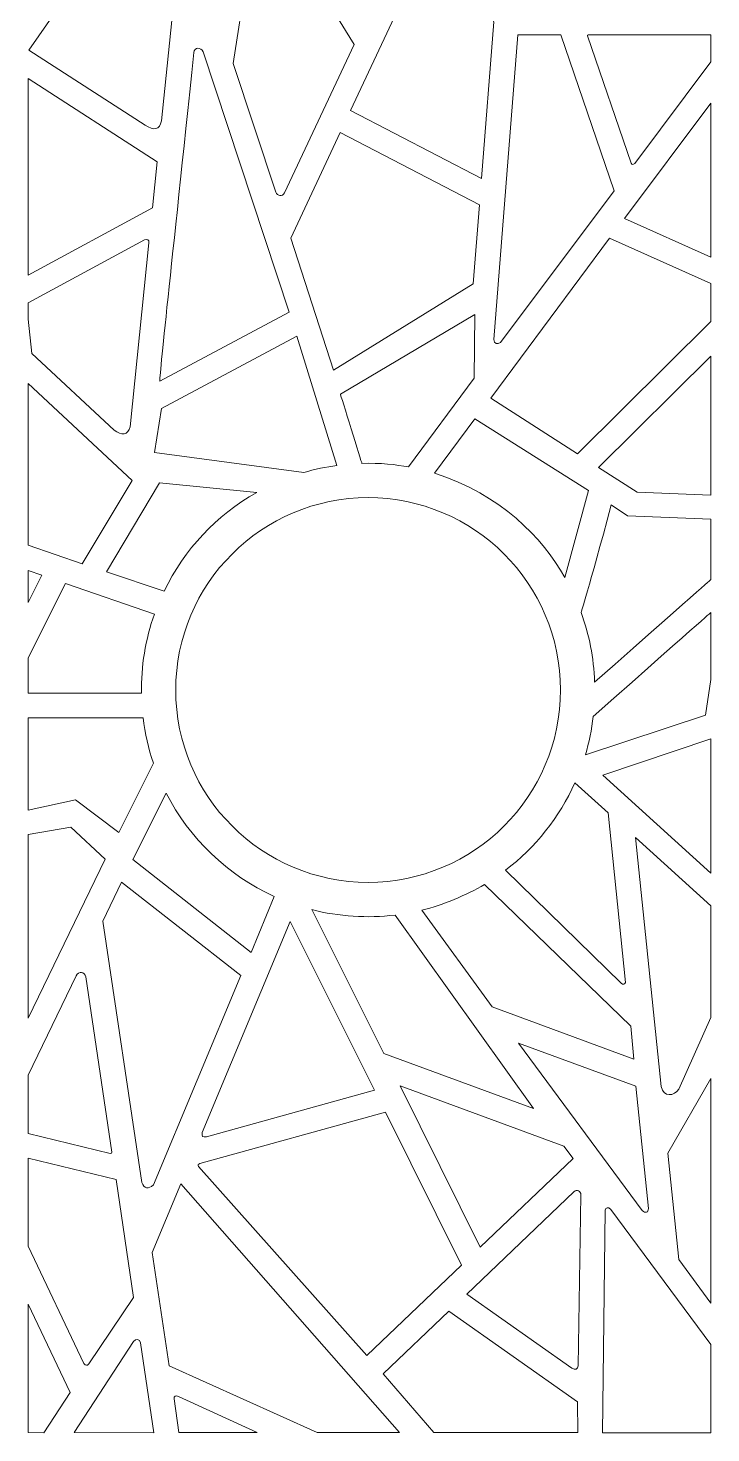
# Model space of a CAD drawing. Header units: centimetres. Extents: x -58 to 58, y -104 to 104.
# Drawn here: x -58.1 to -8.4, y -104.5 to -2.2 of the extents above; entities that cross this region are included whole.
import ezdxf

# ---------------------------------------------------------------- set-up
doc = ezdxf.new("R2010")
doc.units = ezdxf.units.CM
doc.header["$MEASUREMENT"] = 0
doc.layers.add('layer 1', color=7, linetype='Continuous')

msp = doc.modelspace()

# ---------------------------------------------------------------- linework, layer by layer
at = {"layer": 'layer 1', "color": 114, "lineweight": 9}
for points, knots in [([(-40.10012, -14.15213), (-40.10012, -14.15213), (-43.19192, -4.78787), (-43.19192, -4.78787), (-43.19192, -4.78787), (-43.19192, -4.78787), (-41.30219, 7.35399), (-41.30219, 7.35399), (-41.30219, 7.35399), (-41.26082, 7.48579), (-41.11903, 7.49519), (-41.0319, 7.36438), (-41.0319, 7.36438), (-41.0319, 7.36438), (-34.39189, -3.40874), (-34.39189, -3.40874), (-34.39189, -3.40874), (-34.39189, -3.40874), (-39.44952, -14.20811), (-39.44952, -14.20811), (-39.44952, -14.20811), (-39.62433, -14.51067), (-39.96402, -14.47242), (-40.10012, -14.15213)], [0, 0, 0, 0, 0.142857143, 0.142857143, 0.142857143, 0.142857143, 0.285714286, 0.285714286, 0.285714286, 0.285714286, 0.428571429, 0.428571429, 0.428571429, 0.428571429, 0.571428571, 0.571428571, 0.571428571, 0.571428571, 0.714285714, 0.714285714, 0.714285714, 0.714285714, 1, 1, 1, 1]), ([(-28.25086, 5.43597), (-28.25086, 5.43597), (-34.65069, -8.22937), (-34.65069, -8.22937), (-34.65069, -8.22937), (-34.65069, -8.22937), (-25.12169, -13.1786), (-25.12169, -13.1786), (-25.12169, -13.1786), (-25.12169, -13.1786), (-24.22341, -1.76256), (-24.22341, -1.76256), (-24.22341, -1.76256), (-24.22341, -1.76256), (-27.9845, 5.41396), (-27.9845, 5.41396), (-27.9845, 5.41396), (-28.06531, 5.57026), (-28.20452, 5.53516), (-28.25086, 5.43597)], [0, 0, 0, 0, 0.166666667, 0.166666667, 0.166666667, 0.166666667, 0.333333333, 0.333333333, 0.333333333, 0.333333333, 0.5, 0.5, 0.5, 0.5, 0.666666667, 0.666666667, 0.666666667, 0.666666667, 1, 1, 1, 1]), ([(-48.41049, -8.98039), (-48.41049, -8.98039), (-47.65588, -1.65496), (-47.65588, -1.65496), (-47.65588, -1.65496), (-47.65588, -1.65496), (-53.3243, 3.01574), (-53.3243, 3.01574), (-53.3243, 3.01574), (-53.3243, 3.01574), (-58.06175, -3.83495), (-58.06175, -3.83495), (-58.06175, -3.83495), (-58.06175, -3.83495), (-49.60955, -9.27625), (-49.60955, -9.27625), (-49.60955, -9.27625), (-48.9467, -9.72156), (-48.54702, -9.62295), (-48.41049, -8.98039)], [0, 0, 0, 0, 0.166666667, 0.166666667, 0.166666667, 0.166666667, 0.333333333, 0.333333333, 0.333333333, 0.333333333, 0.5, 0.5, 0.5, 0.5, 0.666666667, 0.666666667, 0.666666667, 0.666666667, 1, 1, 1, 1]), ([(-24.21355, -24.88582), (-24.21355, -24.88582), (-22.46879, -2.7125), (-22.46879, -2.7125), (-22.46879, -2.7125), (-22.46879, -2.7125), (-19.34375, -2.71248), (-19.34375, -2.71248), (-19.34375, -2.71248), (-19.34375, -2.71248), (-15.45713, -14.0682), (-15.45713, -14.0682), (-15.45713, -14.0682), (-15.45713, -14.0682), (-23.73173, -25.10735), (-23.73173, -25.10735), (-23.73173, -25.10735), (-23.98436, -25.26256), (-24.19702, -25.23851), (-24.21355, -24.88582)], [0, 0, 0, 0, 0.166666667, 0.166666667, 0.166666667, 0.166666667, 0.333333333, 0.333333333, 0.333333333, 0.333333333, 0.5, 0.5, 0.5, 0.5, 0.666666667, 0.666666667, 0.666666667, 0.666666667, 1, 1, 1, 1]), ([(-8.42154, -4.68203), (-8.42154, -4.68203), (-13.96736, -12.0807), (-13.96736, -12.0807), (-13.96736, -12.0807), (-14.07263, -12.1744), (-14.17394, -12.16803), (-14.22453, -12.0616), (-14.22453, -12.0616), (-14.22453, -12.0616), (-17.40376, -2.77263), (-17.40376, -2.77263), (-17.40376, -2.77263), (-17.414, -2.73477), (-17.39688, -2.71473), (-17.35232, -2.7125), (-17.35232, -2.7125), (-17.35232, -2.7125), (-8.42152, -2.7125), (-8.42152, -2.7125), (-8.42152, -2.7125), (-8.42152, -2.7125), (-8.42154, -4.68203), (-8.42154, -4.68203)], [0, 0, 0, 0, 0.142857143, 0.142857143, 0.142857143, 0.142857143, 0.285714286, 0.285714286, 0.285714286, 0.285714286, 0.428571429, 0.428571429, 0.428571429, 0.428571429, 0.571428571, 0.571428571, 0.571428571, 0.571428571, 0.714285714, 0.714285714, 0.714285714, 0.714285714, 1, 1, 1, 1]), ([(-39.12108, -22.90614), (-39.12108, -22.90614), (-45.38162, -3.94833), (-45.38162, -3.94833), (-45.38162, -3.94833), (-45.55947, -3.58944), (-46.01199, -3.59494), (-46.06496, -4.00515), (-46.06496, -4.00515), (-47.68045, -19.68941), (-48.61429, -27.81264), (-48.52796, -27.91747), (-48.52796, -27.91747), (-48.52796, -27.91747), (-39.12108, -22.90614), (-39.12108, -22.90614)], [0, 0, 0, 0, 0.2, 0.2, 0.2, 0.2, 0.4, 0.4, 0.4, 0.4, 0.6, 0.6, 0.6, 0.6, 1, 1, 1, 1]), ([(-58.12153, -5.89966), (-58.12153, -5.89966), (-48.71683, -11.95419), (-48.71683, -11.95419), (-48.71683, -11.95419), (-48.71683, -11.95419), (-49.06187, -15.30376), (-49.06187, -15.30376), (-49.06187, -15.30376), (-49.06187, -15.30376), (-58.12155, -20.20275), (-58.12155, -20.20275), (-58.12155, -20.20275), (-58.12155, -20.20275), (-58.12153, -5.89966), (-58.12153, -5.89966)], [0, 0, 0, 0, 0.2, 0.2, 0.2, 0.2, 0.4, 0.4, 0.4, 0.4, 0.6, 0.6, 0.6, 0.6, 1, 1, 1, 1]), ([(-8.42153, -18.88565), (-8.42153, -18.88565), (-14.71871, -16.07769), (-14.71871, -16.07769), (-14.71871, -16.07769), (-14.71871, -16.07769), (-8.42153, -7.6766), (-8.42153, -7.6766), (-8.42153, -7.6766), (-8.42153, -7.6766), (-8.42153, -18.88565), (-8.42153, -18.88565)], [0, 0, 0, 0, 0.25, 0.25, 0.25, 0.25, 0.5, 0.5, 0.5, 0.5, 1, 1, 1, 1]), ([(-25.73094, -20.82449), (-25.73094, -20.82449), (-25.27179, -15.08612), (-25.27179, -15.08612), (-25.27179, -15.08612), (-25.27179, -15.08612), (-35.39858, -9.82636), (-35.39858, -9.82636), (-35.39858, -9.82636), (-35.39858, -9.82636), (-38.99376, -17.50303), (-38.99376, -17.50303), (-38.99376, -17.50303), (-38.99376, -17.50303), (-35.88468, -27.11801), (-35.88468, -27.11801), (-35.88468, -27.11801), (-35.88468, -27.11801), (-25.73094, -20.82449), (-25.73094, -20.82449)], [0, 0, 0, 0, 0.166666667, 0.166666667, 0.166666667, 0.166666667, 0.333333333, 0.333333333, 0.333333333, 0.333333333, 0.5, 0.5, 0.5, 0.5, 0.666666667, 0.666666667, 0.666666667, 0.666666667, 1, 1, 1, 1]), ([(-58.12155, -22.2071), (-58.12155, -22.2071), (-49.6574, -17.63008), (-49.6574, -17.63008), (-49.6574, -17.63008), (-49.42736, -17.54999), (-49.31669, -17.62734), (-49.32542, -17.86213), (-49.32542, -17.86213), (-49.32542, -17.86213), (-50.70348, -31.24002), (-50.70348, -31.24002), (-50.70348, -31.24002), (-50.79719, -31.84209), (-51.34729, -31.91344), (-51.85634, -31.48049), (-51.85634, -31.48049), (-51.85634, -31.48049), (-57.84743, -25.89754), (-57.84743, -25.89754), (-57.84743, -25.89754), (-57.84743, -25.89754), (-58.12154, -23.40839), (-58.12154, -23.40839), (-58.12154, -23.40839), (-58.12154, -23.40839), (-58.12155, -22.2071), (-58.12155, -22.2071)], [0, 0, 0, 0, 0.125, 0.125, 0.125, 0.125, 0.25, 0.25, 0.25, 0.25, 0.375, 0.375, 0.375, 0.375, 0.5, 0.5, 0.5, 0.5, 0.625, 0.625, 0.625, 0.625, 0.75, 0.75, 0.75, 0.75, 1, 1, 1, 1]), ([(-8.42153, -23.57892), (-8.42153, -23.57892), (-8.42154, -20.81078), (-8.42154, -20.81078), (-8.42154, -20.81078), (-8.42154, -20.81078), (-15.80026, -17.52055), (-15.80026, -17.52055), (-15.80026, -17.52055), (-15.80026, -17.52055), (-24.43534, -29.14902), (-24.43534, -29.14902), (-24.43534, -29.14902), (-24.43534, -29.14902), (-18.13528, -33.21064), (-18.13528, -33.21064), (-18.13528, -33.21064), (-18.13528, -33.21064), (-8.42153, -23.57892), (-8.42153, -23.57892)], [0, 0, 0, 0, 0.166666667, 0.166666667, 0.166666667, 0.166666667, 0.333333333, 0.333333333, 0.333333333, 0.333333333, 0.5, 0.5, 0.5, 0.5, 0.666666667, 0.666666667, 0.666666667, 0.666666667, 1, 1, 1, 1]), ([(-33.82223, -33.90516), (-33.83011, -33.88063), (-35.38355, -28.8809), (-35.39153, -28.85608), (-35.39153, -28.85608), (-35.39153, -28.85608), (-25.61159, -23.07333), (-25.61159, -23.07333), (-25.61159, -23.07333), (-25.61159, -23.07333), (-25.65575, -27.7007), (-25.65575, -27.7007), (-25.65575, -27.7007), (-25.65575, -27.7007), (-30.42755, -34.16205), (-30.42755, -34.16205), (-30.42755, -34.16205), (-31.30099, -34.00048), (-32.52492, -33.85856), (-33.82223, -33.90516)], [0, 0, 0, 0, 0.166666667, 0.166666667, 0.166666667, 0.166666667, 0.333333333, 0.333333333, 0.333333333, 0.333333333, 0.5, 0.5, 0.5, 0.5, 0.666666667, 0.666666667, 0.666666667, 0.666666667, 1, 1, 1, 1]), ([(-35.65152, -34.05494), (-35.65152, -34.05494), (-38.55733, -24.645), (-38.55733, -24.645), (-38.55733, -24.645), (-38.55733, -24.645), (-48.41911, -29.8987), (-48.41911, -29.8987), (-48.41911, -29.8987), (-48.41911, -29.8987), (-48.9103, -33.10961), (-48.9103, -33.10961), (-48.9103, -33.10961), (-48.9103, -33.10961), (-38.04912, -34.57061), (-38.04912, -34.57061), (-38.04912, -34.57061), (-37.29835, -34.3464), (-36.39468, -34.14781), (-35.65152, -34.05494)], [0, 0, 0, 0, 0.166666667, 0.166666667, 0.166666667, 0.166666667, 0.333333333, 0.333333333, 0.333333333, 0.333333333, 0.5, 0.5, 0.5, 0.5, 0.666666667, 0.666666667, 0.666666667, 0.666666667, 1, 1, 1, 1]), ([(-8.42153, -36.22064), (-8.42153, -36.22064), (-8.42154, -26.09496), (-8.42154, -26.09496), (-8.42154, -26.09496), (-8.42154, -26.09496), (-16.59925, -34.2009), (-16.59925, -34.2009), (-16.59925, -34.2009), (-16.59925, -34.2009), (-13.79685, -36.00759), (-13.79685, -36.00759), (-13.79685, -36.00759), (-13.79685, -36.00759), (-8.42153, -36.22064), (-8.42153, -36.22064)], [0, 0, 0, 0, 0.2, 0.2, 0.2, 0.2, 0.4, 0.4, 0.4, 0.4, 0.6, 0.6, 0.6, 0.6, 1, 1, 1, 1]), ([(-58.12154, -28.07815), (-58.12154, -28.07815), (-58.12154, -39.85414), (-58.12154, -39.85414), (-58.12154, -39.85414), (-58.12154, -39.85414), (-54.19109, -41.20554), (-54.19109, -41.20554), (-54.19109, -41.20554), (-54.19109, -41.20554), (-50.54253, -35.14125), (-50.54253, -35.14125), (-50.54253, -35.14125), (-50.54253, -35.14125), (-58.12154, -28.07815), (-58.12154, -28.07815)], [0, 0, 0, 0, 0.2, 0.2, 0.2, 0.2, 0.4, 0.4, 0.4, 0.4, 0.6, 0.6, 0.6, 0.6, 1, 1, 1, 1]), ([(-25.59765, -30.64972), (-25.59765, -30.64972), (-28.5314, -34.62222), (-28.5314, -34.62222), (-28.5314, -34.62222), (-23.72519, -36.14837), (-20.68825, -39.30759), (-19.04273, -42.2213), (-19.04273, -42.2213), (-19.04273, -42.2213), (-17.32288, -35.87568), (-17.32288, -35.87568), (-17.32288, -35.87568), (-17.32288, -35.87568), (-25.59765, -30.64972), (-25.59765, -30.64972)], [0, 0, 0, 0, 0.2, 0.2, 0.2, 0.2, 0.4, 0.4, 0.4, 0.4, 0.6, 0.6, 0.6, 0.6, 1, 1, 1, 1]), ([(-41.4835, -36.0259), (-41.4835, -36.0259), (-48.55669, -35.32949), (-48.55669, -35.32949), (-48.55669, -35.32949), (-48.55669, -35.32949), (-52.42595, -41.79577), (-52.42595, -41.79577), (-52.42595, -41.79577), (-52.42595, -41.79577), (-48.22786, -43.20338), (-48.22786, -43.20338), (-48.22786, -43.20338), (-46.72772, -40.14703), (-44.45098, -37.70352), (-41.4835, -36.0259)], [0, 0, 0, 0, 0.2, 0.2, 0.2, 0.2, 0.4, 0.4, 0.4, 0.4, 0.6, 0.6, 0.6, 0.6, 1, 1, 1, 1]), ([(-33.37604, -36.39924), (-25.64536, -36.39924), (-19.37604, -42.66857), (-19.37604, -50.39924), (-19.37604, -50.39924), (-19.37604, -58.12991), (-25.64536, -64.39924), (-33.37604, -64.39924), (-33.37604, -64.39924), (-41.10672, -64.39924), (-47.37604, -58.12991), (-47.37604, -50.39924), (-47.37604, -50.39924), (-47.37604, -42.66857), (-41.10672, -36.39924), (-33.37604, -36.39924)], [0, 0, 0, 0, 0.2, 0.2, 0.2, 0.2, 0.4, 0.4, 0.4, 0.4, 0.6, 0.6, 0.6, 0.6, 1, 1, 1, 1]), ([(-8.42154, -42.3525), (-8.42154, -42.3525), (-8.42154, -42.35251), (-16.88572, -49.82911), (-16.88572, -49.82911), (-16.946, -48.05477), (-17.28659, -46.35136), (-17.86459, -44.76183), (-17.86459, -44.76183), (-17.86459, -44.76183), (-17.35099, -43.15255), (-15.66986, -36.91681), (-15.66986, -36.91681), (-15.66986, -36.91681), (-14.4807, -37.72687), (-14.4807, -37.72687), (-14.4807, -37.72687), (-14.4807, -37.72687), (-8.42154, -37.96701), (-8.42154, -37.96701), (-8.42154, -37.96701), (-8.42154, -37.96701), (-8.42154, -42.3525), (-8.42154, -42.3525)], [0, 0, 0, 0, 0.142857143, 0.142857143, 0.142857143, 0.142857143, 0.285714286, 0.285714286, 0.285714286, 0.285714286, 0.428571429, 0.428571429, 0.428571429, 0.428571429, 0.571428571, 0.571428571, 0.571428571, 0.571428571, 0.714285714, 0.714285714, 0.714285714, 0.714285714, 1, 1, 1, 1]), ([(-58.12153, -41.70835), (-58.12153, -41.70835), (-57.12752, -42.05012), (-57.12752, -42.05012), (-57.12752, -42.05012), (-57.12752, -42.05012), (-58.12154, -44.02632), (-58.12154, -44.02632), (-58.12154, -44.02632), (-58.12154, -44.02632), (-58.12153, -41.70835), (-58.12153, -41.70835)], [0, 0, 0, 0, 0.25, 0.25, 0.25, 0.25, 0.5, 0.5, 0.5, 0.5, 1, 1, 1, 1]), ([(-48.92559, -44.86789), (-48.92559, -44.86789), (-55.39004, -42.64296), (-55.39004, -42.64296), (-55.39004, -42.64296), (-55.39004, -42.64296), (-58.12154, -48.05089), (-58.12154, -48.05089), (-58.12154, -48.05089), (-58.12154, -48.05089), (-58.12153, -50.62807), (-58.12153, -50.62807), (-58.12153, -50.62807), (-54.47702, -50.62807), (-51.81588, -50.62807), (-49.87278, -50.62807), (-49.87278, -50.62807), (-49.89938, -48.67454), (-49.58349, -46.71667), (-48.92559, -44.86789)], [0, 0, 0, 0, 0.166666667, 0.166666667, 0.166666667, 0.166666667, 0.333333333, 0.333333333, 0.333333333, 0.333333333, 0.5, 0.5, 0.5, 0.5, 0.666666667, 0.666666667, 0.666666667, 0.666666667, 1, 1, 1, 1]), ([(-8.42153, -49.62948), (-8.42153, -49.62948), (-8.42154, -44.75383), (-8.42154, -44.75383), (-8.42154, -44.75383), (-8.42154, -44.75383), (-8.42155, -44.75383), (-16.98667, -52.31959), (-16.98667, -52.31959), (-17.09809, -53.28034), (-17.29206, -54.21601), (-17.56131, -55.1192), (-17.56131, -55.1192), (-17.56131, -55.1192), (-8.81801, -52.22681), (-8.81801, -52.22681), (-8.81801, -52.22681), (-8.81801, -52.22681), (-8.42153, -49.62948), (-8.42153, -49.62948)], [0, 0, 0, 0, 0.166666667, 0.166666667, 0.166666667, 0.166666667, 0.333333333, 0.333333333, 0.333333333, 0.333333333, 0.5, 0.5, 0.5, 0.5, 0.666666667, 0.666666667, 0.666666667, 0.666666667, 1, 1, 1, 1]), ([(-54.67954, -58.39829), (-54.67954, -58.39829), (-58.12155, -59.1366), (-58.12155, -59.1366), (-58.12155, -59.1366), (-58.12155, -59.1366), (-58.12155, -52.42761), (-58.12155, -52.42761), (-58.12155, -52.42761), (-54.42366, -52.42761), (-51.72309, -52.42761), (-49.75085, -52.42761), (-49.75085, -52.42761), (-49.6138, -53.54691), (-49.36269, -54.65317), (-48.99743, -55.72459), (-48.99743, -55.72459), (-48.99743, -55.72459), (-51.51555, -60.77243), (-51.51555, -60.77243), (-51.51555, -60.77243), (-51.51555, -60.77243), (-54.67954, -58.39829), (-54.67954, -58.39829)], [0, 0, 0, 0, 0.142857143, 0.142857143, 0.142857143, 0.142857143, 0.285714286, 0.285714286, 0.285714286, 0.285714286, 0.428571429, 0.428571429, 0.428571429, 0.428571429, 0.571428571, 0.571428571, 0.571428571, 0.571428571, 0.714285714, 0.714285714, 0.714285714, 0.714285714, 1, 1, 1, 1]), ([(-8.42152, -63.7207), (-8.42152, -63.7207), (-16.27994, -56.59139), (-16.27994, -56.59139), (-16.27994, -56.59139), (-16.27994, -56.59139), (-8.42153, -53.94545), (-8.42153, -53.94545), (-8.42153, -53.94545), (-8.42153, -53.94545), (-8.42152, -63.7207), (-8.42152, -63.7207)], [0, 0, 0, 0, 0.25, 0.25, 0.25, 0.25, 0.5, 0.5, 0.5, 0.5, 1, 1, 1, 1]), ([(-23.37623, -63.52392), (-21.19706, -61.86086), (-19.44737, -59.66294), (-18.322, -57.16268), (-18.322, -57.16268), (-18.322, -57.16268), (-15.90574, -59.33414), (-15.90574, -59.33414), (-15.90574, -59.33414), (-15.90574, -59.33414), (-14.64978, -71.68544), (-14.64978, -71.68544), (-14.64978, -71.68544), (-14.66145, -71.83224), (-14.82597, -71.85381), (-14.94236, -71.74338), (-14.94236, -71.74338), (-14.94236, -71.74338), (-23.37623, -63.52392), (-23.37623, -63.52392)], [0, 0, 0, 0, 0.166666667, 0.166666667, 0.166666667, 0.166666667, 0.333333333, 0.333333333, 0.333333333, 0.333333333, 0.5, 0.5, 0.5, 0.5, 0.666666667, 0.666666667, 0.666666667, 0.666666667, 1, 1, 1, 1]), ([(-48.07442, -57.90289), (-48.07442, -57.90289), (-50.48733, -62.7322), (-50.48733, -62.7322), (-50.48733, -62.7322), (-50.48733, -62.7322), (-41.8815, -69.50605), (-41.8815, -69.50605), (-41.8815, -69.50605), (-41.8815, -69.50605), (-40.20343, -65.42426), (-40.20343, -65.42426), (-40.20343, -65.42426), (-43.5997, -63.87813), (-46.38019, -61.21427), (-48.07442, -57.90289)], [0, 0, 0, 0, 0.2, 0.2, 0.2, 0.2, 0.4, 0.4, 0.4, 0.4, 0.6, 0.6, 0.6, 0.6, 1, 1, 1, 1]), ([(-58.12154, -74.29044), (-58.12154, -74.29044), (-58.12154, -60.92479), (-58.12154, -60.92479), (-58.12154, -60.92479), (-58.12154, -60.92479), (-55.01554, -60.38057), (-55.01554, -60.38057), (-55.01554, -60.38057), (-55.01554, -60.38057), (-52.50844, -62.71159), (-52.50844, -62.71159), (-52.50844, -62.71159), (-52.50844, -62.71159), (-58.12154, -74.29044), (-58.12154, -74.29044)], [0, 0, 0, 0, 0.2, 0.2, 0.2, 0.2, 0.4, 0.4, 0.4, 0.4, 0.6, 0.6, 0.6, 0.6, 1, 1, 1, 1]), ([(-8.42154, -74.24301), (-8.42154, -74.24301), (-8.42154, -66.11509), (-8.42154, -66.11509), (-8.42154, -66.11509), (-8.42154, -66.11509), (-13.91288, -61.14718), (-13.91288, -61.14718), (-13.91288, -61.14718), (-13.91288, -61.14718), (-12.03527, -79.25779), (-12.03527, -79.25779), (-12.03527, -79.25779), (-11.90463, -80.06029), (-11.04639, -79.97477), (-10.76219, -79.45768), (-10.76219, -79.45768), (-10.76219, -79.45768), (-8.42154, -74.24301), (-8.42154, -74.24301)], [0, 0, 0, 0, 0.166666667, 0.166666667, 0.166666667, 0.166666667, 0.333333333, 0.333333333, 0.333333333, 0.333333333, 0.5, 0.5, 0.5, 0.5, 0.666666667, 0.666666667, 0.666666667, 0.666666667, 1, 1, 1, 1]), ([(-51.31297, -64.39301), (-51.31297, -64.39301), (-52.68176, -67.21684), (-52.68176, -67.21684), (-52.68176, -67.21684), (-52.68176, -67.21684), (-49.84735, -86.24323), (-49.84735, -86.24323), (-49.84735, -86.24323), (-49.66717, -86.69041), (-49.38336, -86.75252), (-48.99594, -86.42951), (-48.99594, -86.42951), (-48.99594, -86.42951), (-42.63456, -71.18549), (-42.63456, -71.18549), (-42.63456, -71.18549), (-42.63456, -71.18549), (-51.31297, -64.39301), (-51.31297, -64.39301)], [0, 0, 0, 0, 0.166666667, 0.166666667, 0.166666667, 0.166666667, 0.333333333, 0.333333333, 0.333333333, 0.333333333, 0.5, 0.5, 0.5, 0.5, 0.666666667, 0.666666667, 0.666666667, 0.666666667, 1, 1, 1, 1]), ([(-29.45903, -66.43126), (-29.45903, -66.43126), (-24.34395, -73.47178), (-24.34395, -73.47178), (-24.34395, -73.47178), (-24.34395, -73.47178), (-14.03129, -77.27113), (-14.03129, -77.27113), (-14.03129, -77.27113), (-14.03129, -77.27113), (-14.25865, -74.86845), (-14.25865, -74.86845), (-14.25865, -74.86845), (-14.25865, -74.86845), (-24.88953, -64.55181), (-24.88953, -64.55181), (-24.88953, -64.55181), (-26.23466, -65.33378), (-27.90752, -66.0534), (-29.45903, -66.43126)], [0, 0, 0, 0, 0.166666667, 0.166666667, 0.166666667, 0.166666667, 0.333333333, 0.333333333, 0.333333333, 0.333333333, 0.5, 0.5, 0.5, 0.5, 0.666666667, 0.666666667, 0.666666667, 0.666666667, 1, 1, 1, 1]), ([(-37.4653, -66.38834), (-37.4653, -66.38834), (-32.23085, -76.86016), (-32.23085, -76.86016), (-32.23085, -76.86016), (-32.23085, -76.86016), (-21.3418, -80.87186), (-21.3418, -80.87186), (-21.3418, -80.87186), (-21.3418, -80.87186), (-31.409, -66.78307), (-31.409, -66.78307), (-31.409, -66.78307), (-33.42885, -67.02315), (-35.49344, -66.89132), (-37.4653, -66.38834)], [0, 0, 0, 0, 0.2, 0.2, 0.2, 0.2, 0.4, 0.4, 0.4, 0.4, 0.6, 0.6, 0.6, 0.6, 1, 1, 1, 1]), ([(-39.04366, -67.25607), (-39.04366, -67.25607), (-45.43967, -82.61429), (-45.43967, -82.61429), (-45.43967, -82.61429), (-45.51428, -82.88544), (-45.41378, -82.98551), (-45.13815, -82.91451), (-45.13815, -82.91451), (-45.13815, -82.91451), (-32.9028, -79.53151), (-32.9028, -79.53151), (-32.9028, -79.53151), (-32.9028, -79.53151), (-39.04366, -67.25607), (-39.04366, -67.25607)], [0, 0, 0, 0, 0.2, 0.2, 0.2, 0.2, 0.4, 0.4, 0.4, 0.4, 0.6, 0.6, 0.6, 0.6, 1, 1, 1, 1]), ([(-58.12153, -82.67192), (-58.12153, -82.67192), (-52.13885, -84.12743), (-52.13885, -84.12743), (-52.13885, -84.12743), (-52.06669, -84.1447), (-52.02653, -84.1149), (-52.01837, -84.038), (-52.01837, -84.038), (-52.01837, -84.038), (-53.91926, -71.27885), (-53.91926, -71.27885), (-53.91926, -71.27885), (-54.00026, -70.89905), (-54.44118, -70.84282), (-54.61738, -71.20972), (-54.61738, -71.20972), (-54.61738, -71.20972), (-58.12154, -78.43822), (-58.12154, -78.43822), (-58.12154, -78.43822), (-58.12154, -78.43822), (-58.12153, -82.67192), (-58.12153, -82.67192)], [0, 0, 0, 0, 0.142857143, 0.142857143, 0.142857143, 0.142857143, 0.285714286, 0.285714286, 0.285714286, 0.285714286, 0.428571429, 0.428571429, 0.428571429, 0.428571429, 0.571428571, 0.571428571, 0.571428571, 0.571428571, 0.714285714, 0.714285714, 0.714285714, 0.714285714, 1, 1, 1, 1]), ([(-22.43215, -76.09413), (-22.43215, -76.09413), (-13.41684, -88.28415), (-13.41684, -88.28415), (-13.41684, -88.28415), (-13.19443, -88.52367), (-12.952, -88.42763), (-12.97584, -88.13295), (-12.97584, -88.13295), (-12.97584, -88.13295), (-13.88045, -79.24469), (-13.88045, -79.24469), (-13.88045, -79.24469), (-13.88045, -79.24469), (-22.43215, -76.09413), (-22.43215, -76.09413)], [0, 0, 0, 0, 0.2, 0.2, 0.2, 0.2, 0.4, 0.4, 0.4, 0.4, 0.6, 0.6, 0.6, 0.6, 1, 1, 1, 1]), ([(-8.42153, -78.66589), (-8.42153, -78.66589), (-11.55218, -84.11267), (-11.55218, -84.11267), (-11.55218, -84.11267), (-11.55218, -84.11267), (-10.76351, -91.86165), (-10.76351, -91.86165), (-10.76351, -91.86165), (-10.76351, -91.86165), (-8.42153, -95.01931), (-8.42153, -95.01931), (-8.42153, -95.01931), (-8.42153, -95.01931), (-8.42153, -78.66589), (-8.42153, -78.66589)], [0, 0, 0, 0, 0.2, 0.2, 0.2, 0.2, 0.4, 0.4, 0.4, 0.4, 0.6, 0.6, 0.6, 0.6, 1, 1, 1, 1]), ([(-31.0392, -79.21719), (-31.0392, -79.21719), (-25.20478, -90.95958), (-25.20478, -90.95958), (-25.20478, -90.95958), (-25.20478, -90.95958), (-18.45247, -84.5103), (-18.45247, -84.5103), (-18.45247, -84.5103), (-18.45247, -84.5103), (-19.1328, -83.60367), (-19.1328, -83.60367), (-19.1328, -83.60367), (-19.1328, -83.60367), (-31.0392, -79.21719), (-31.0392, -79.21719)], [0, 0, 0, 0, 0.2, 0.2, 0.2, 0.2, 0.4, 0.4, 0.4, 0.4, 0.6, 0.6, 0.6, 0.6, 1, 1, 1, 1]), ([(-45.7222, -85.07231), (-45.7222, -85.07231), (-33.46076, -98.84504), (-33.46076, -98.84504), (-33.46076, -98.84504), (-33.46076, -98.84504), (-26.57447, -92.2678), (-26.57447, -92.2678), (-26.57447, -92.2678), (-26.57447, -92.2678), (-32.1093, -81.12848), (-32.1093, -81.12848), (-32.1093, -81.12848), (-32.1093, -81.12848), (-45.63136, -84.86726), (-45.63136, -84.86726), (-45.63136, -84.86726), (-45.75195, -84.90875), (-45.78223, -84.9771), (-45.7222, -85.07231)], [0, 0, 0, 0, 0.166666667, 0.166666667, 0.166666667, 0.166666667, 0.333333333, 0.333333333, 0.333333333, 0.333333333, 0.5, 0.5, 0.5, 0.5, 0.666666667, 0.666666667, 0.666666667, 0.666666667, 1, 1, 1, 1]), ([(-58.12154, -84.47246), (-58.12154, -84.47246), (-51.72168, -86.02946), (-51.72168, -86.02946), (-51.72168, -86.02946), (-51.72168, -86.02946), (-50.44379, -94.60689), (-50.44379, -94.60689), (-50.44379, -94.60689), (-50.44379, -94.60689), (-53.68897, -99.45933), (-53.68897, -99.45933), (-53.68897, -99.45933), (-53.82087, -99.59571), (-53.9448, -99.58135), (-54.06084, -99.41623), (-54.06084, -99.41623), (-54.06084, -99.41623), (-58.12154, -90.89303), (-58.12154, -90.89303), (-58.12154, -90.89303), (-58.12154, -90.89303), (-58.12154, -84.47246), (-58.12154, -84.47246)], [0, 0, 0, 0, 0.142857143, 0.142857143, 0.142857143, 0.142857143, 0.285714286, 0.285714286, 0.285714286, 0.285714286, 0.428571429, 0.428571429, 0.428571429, 0.428571429, 0.571428571, 0.571428571, 0.571428571, 0.571428571, 0.714285714, 0.714285714, 0.714285714, 0.714285714, 1, 1, 1, 1]), ([(-37.08878, -104.44056), (-37.08878, -104.44056), (-47.85966, -99.58396), (-47.85966, -99.58396), (-47.85966, -99.58396), (-47.85966, -99.58396), (-49.08596, -91.35279), (-49.08596, -91.35279), (-49.08596, -91.35279), (-49.08596, -91.35279), (-46.99281, -86.33647), (-46.99281, -86.33647), (-46.99281, -86.33647), (-46.99281, -86.33647), (-31.08389, -104.44056), (-31.08389, -104.44056), (-31.08389, -104.44056), (-31.08389, -104.44056), (-37.08878, -104.44056), (-37.08878, -104.44056)], [0, 0, 0, 0, 0.166666667, 0.166666667, 0.166666667, 0.166666667, 0.333333333, 0.333333333, 0.333333333, 0.333333333, 0.5, 0.5, 0.5, 0.5, 0.666666667, 0.666666667, 0.666666667, 0.666666667, 1, 1, 1, 1]), ([(-18.5398, -99.7563), (-18.5398, -99.7563), (-26.19328, -94.36958), (-26.19328, -94.36958), (-26.19328, -94.36958), (-26.19328, -94.36958), (-18.39193, -86.91829), (-18.39193, -86.91829), (-18.39193, -86.91829), (-18.16627, -86.73445), (-17.88392, -86.83883), (-17.88654, -87.17209), (-17.88654, -87.17209), (-17.88654, -87.17209), (-18.09345, -99.58239), (-18.09345, -99.58239), (-18.09345, -99.58239), (-18.09741, -99.8407), (-18.30421, -99.91761), (-18.5398, -99.7563)], [0, 0, 0, 0, 0.166666667, 0.166666667, 0.166666667, 0.166666667, 0.333333333, 0.333333333, 0.333333333, 0.333333333, 0.5, 0.5, 0.5, 0.5, 0.666666667, 0.666666667, 0.666666667, 0.666666667, 1, 1, 1, 1]), ([(-16.31991, -104.45829), (-16.31991, -104.45829), (-16.11266, -88.2725), (-16.11266, -88.2725), (-16.11266, -88.2725), (-16.11635, -88.0773), (-15.88693, -87.99797), (-15.71103, -88.20659), (-15.71103, -88.20659), (-15.71103, -88.20659), (-8.42154, -98.02887), (-8.42154, -98.02887), (-8.42154, -98.02887), (-8.42154, -98.02887), (-8.42154, -104.4748), (-8.42154, -104.4748), (-8.42154, -104.4748), (-8.42154, -104.4748), (-16.31991, -104.45829), (-16.31991, -104.45829)], [0, 0, 0, 0, 0.166666667, 0.166666667, 0.166666667, 0.166666667, 0.333333333, 0.333333333, 0.333333333, 0.333333333, 0.5, 0.5, 0.5, 0.5, 0.666666667, 0.666666667, 0.666666667, 0.666666667, 1, 1, 1, 1]), ([(-58.12154, -95.10082), (-58.12154, -95.10082), (-55.06143, -101.52383), (-55.06143, -101.52383), (-55.06143, -101.52383), (-55.06143, -101.52383), (-56.97317, -104.4748), (-56.97317, -104.4748), (-56.97317, -104.4748), (-56.97317, -104.4748), (-58.12154, -104.44056), (-58.12154, -104.44056), (-58.12154, -104.44056), (-58.12154, -104.44056), (-58.12154, -95.10082), (-58.12154, -95.10082)], [0, 0, 0, 0, 0.2, 0.2, 0.2, 0.2, 0.4, 0.4, 0.4, 0.4, 0.6, 0.6, 0.6, 0.6, 1, 1, 1, 1]), ([(-28.57726, -104.44821), (-28.57726, -104.44821), (-32.27432, -100.17771), (-32.27432, -100.17771), (-32.27432, -100.17771), (-32.27432, -100.17771), (-27.49907, -95.61677), (-27.49907, -95.61677), (-27.49907, -95.61677), (-27.49907, -95.61677), (-18.13724, -102.2099), (-18.13724, -102.2099), (-18.13724, -102.2099), (-18.13724, -102.2099), (-18.09694, -104.44894), (-18.09694, -104.44894), (-18.09694, -104.44894), (-18.09694, -104.44894), (-28.57726, -104.44821), (-28.57726, -104.44821)], [0, 0, 0, 0, 0.166666667, 0.166666667, 0.166666667, 0.166666667, 0.333333333, 0.333333333, 0.333333333, 0.333333333, 0.5, 0.5, 0.5, 0.5, 0.666666667, 0.666666667, 0.666666667, 0.666666667, 1, 1, 1, 1]), ([(-54.77182, -104.44055), (-54.77182, -104.44055), (-50.44059, -97.82011), (-50.44059, -97.82011), (-50.44059, -97.82011), (-50.2895, -97.59049), (-49.99588, -97.6405), (-49.95019, -97.92015), (-49.95019, -97.92015), (-49.95019, -97.92015), (-48.97637, -104.45768), (-48.97637, -104.45768), (-48.97637, -104.45768), (-48.97637, -104.45768), (-54.77182, -104.44055), (-54.77182, -104.44055)], [0, 0, 0, 0, 0.2, 0.2, 0.2, 0.2, 0.4, 0.4, 0.4, 0.4, 0.6, 0.6, 0.6, 0.6, 1, 1, 1, 1]), ([(-47.15217, -104.44057), (-47.15217, -104.44057), (-47.50086, -101.99234), (-47.50086, -101.99234), (-47.50086, -101.99234), (-47.50304, -101.79609), (-47.39785, -101.73786), (-47.18531, -101.81765), (-47.18531, -101.81765), (-47.18531, -101.81765), (-41.43782, -104.44686), (-41.43782, -104.44686), (-41.43782, -104.44686), (-41.43782, -104.44686), (-47.15217, -104.44057), (-47.15217, -104.44057)], [0, 0, 0, 0, 0.2, 0.2, 0.2, 0.2, 0.4, 0.4, 0.4, 0.4, 0.6, 0.6, 0.6, 0.6, 1, 1, 1, 1])]:
    msp.add_open_spline(points, degree=3, knots=knots, dxfattribs=at)

doc.saveas('drawing.dxf')
